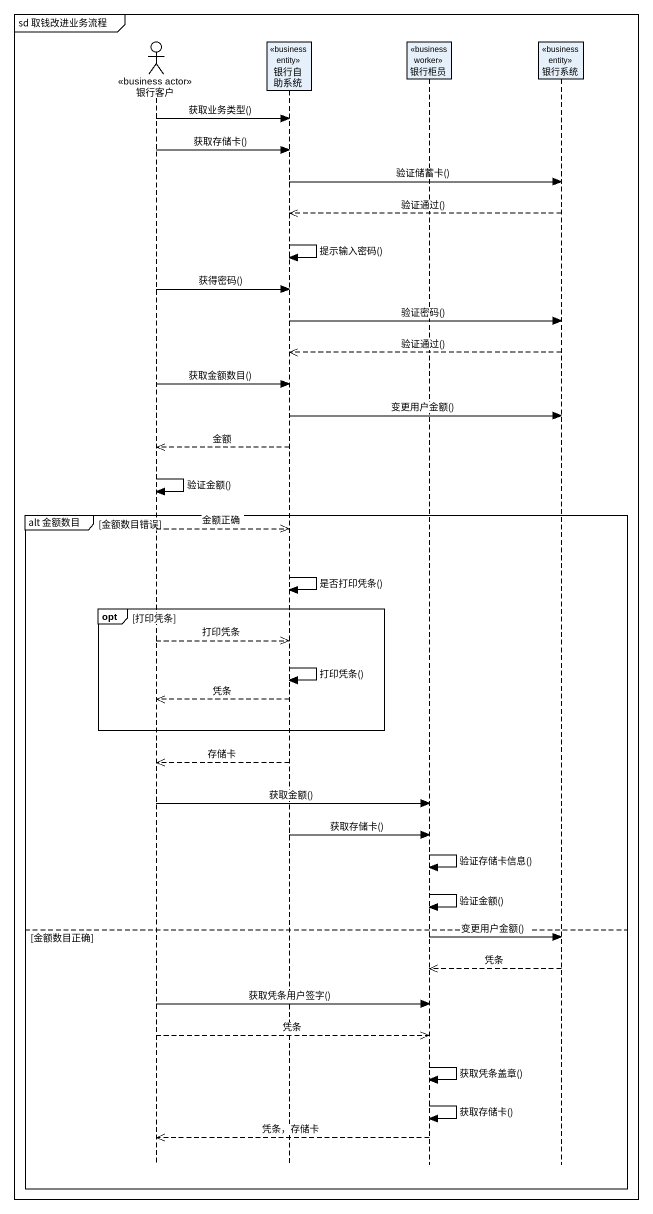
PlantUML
@startuml
mainframe sd 取钱改进业务流程
hide footbox
actor 银行客户 <<business actor>>
participant 银行自助系统 <<business entity>>
participant 银行柜员 <<business worker>>
participant 银行系统 <<business entity>>

银行客户 -> 银行自助系统 : 获取业务类型()
银行客户 -> 银行自助系统 : 获取存储卡()
银行自助系统 -> 银行系统 : 验证储蓄卡()
银行系统 -->> 银行自助系统 : 验证通过()
银行自助系统 -> 银行自助系统 : 提示输入密码()
银行客户 -> 银行自助系统 : 获得密码()
银行自助系统 -> 银行系统 : 验证密码()
银行系统 -->> 银行自助系统 : 验证通过()
银行客户 -> 银行自助系统 : 获取金额数目()
银行自助系统 -> 银行系统 : 变更用户金额()
银行自助系统 -->> 银行客户 : 金额
银行客户 -> 银行客户 : 验证金额()
group alt 金额数目 [金额数目错误]
  银行客户 -->> 银行自助系统 : 金额正确
  银行自助系统 -> 银行自助系统 : 是否打印凭条()
  opt 打印凭条
    银行客户 -->> 银行自助系统 : 打印凭条
    银行自助系统 -> 银行自助系统 : 打印凭条()
    银行自助系统 -->> 银行客户 : 凭条
  end
  银行自助系统 -->> 银行客户 : 存储卡
  银行客户 -> 银行柜员 : 获取金额()
  银行自助系统 -> 银行柜员 : 获取存储卡()
  银行柜员 -> 银行柜员 : 验证存储卡信息()
  银行柜员 -> 银行柜员 : 验证金额()
else 金额数目正确
  银行柜员 -> 银行系统 : 变更用户金额()
  银行系统 -->> 银行柜员 : 凭条
  银行客户 -> 银行柜员 : 获取凭条用户签字()
  银行客户 -->> 银行柜员 : 凭条
  银行柜员 -> 银行柜员 : 获取凭条盖章()
  银行柜员 -> 银行柜员 : 获取存储卡()
  银行柜员 -->> 银行客户 : 凭条，存储卡
end
@enduml
